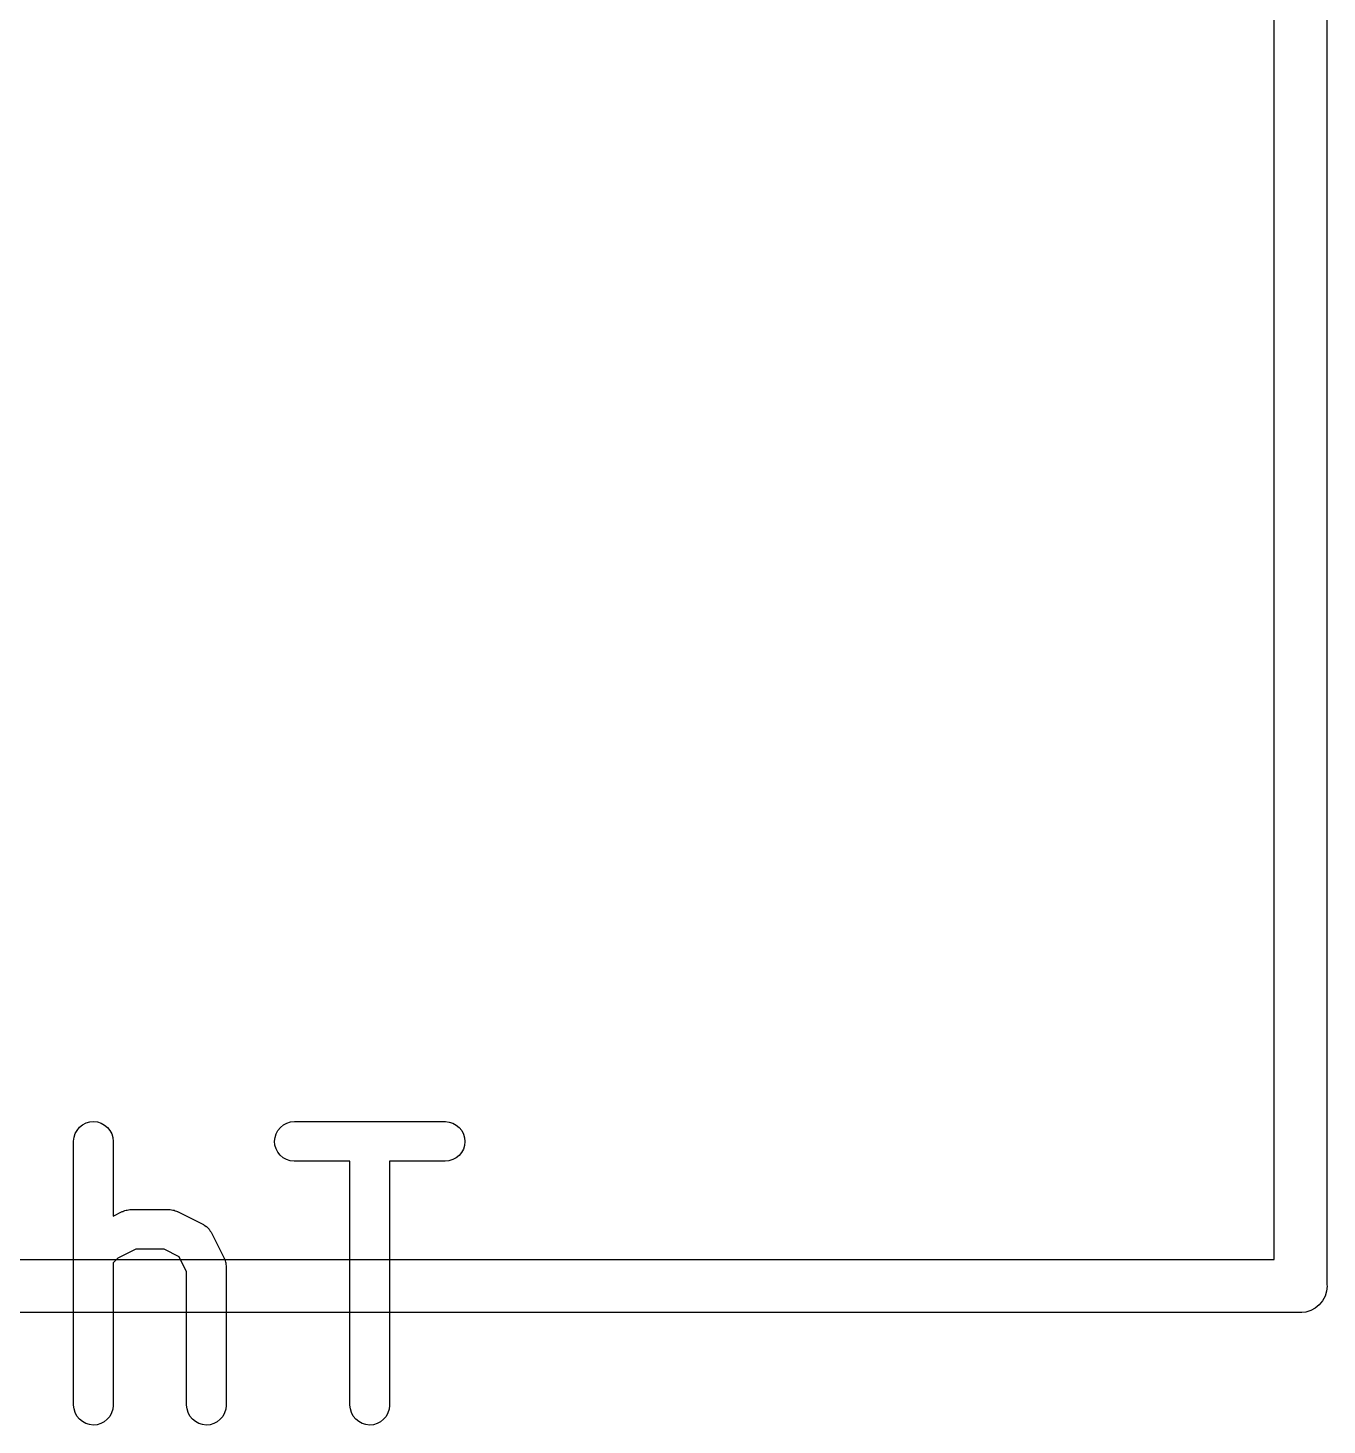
# Model space of a CAD drawing. Extents: x 18 to 40, y -182 to -6.
# Drawn here: x 34.68 to 39.6, y -182.29 to -177 of the extents above; entities that cross this region are included whole.
import ezdxf

# ---------------------------------------------------------------- set-up
doc = ezdxf.new("R2010")
doc.units = 0
doc.layers.add('BLACK', color=7, linetype='CONTINUOUS')

msp = doc.modelspace()

# ---------------------------------------------------------------- linework, layer by layer
at = {"layer": 'BLACK', "linetype": 'CONTINUOUS'}
for p, q in [((39.6004, -5.7732), (39.6004, -181.763)), ((39.4004, -181.668), (39.4004, -5.8683)), ((34.8962, -181.15), (34.9102, -181.146)), ((34.9102, -181.146), (34.9248, -181.145)), ((34.9248, -181.145), (34.9393, -181.146)), ((34.9393, -181.146), (34.9533, -181.151)), ((35.6576, -181.151), (35.6716, -181.146)), ((35.6716, -181.146), (35.6862, -181.145)), ((35.6862, -181.145), (36.2576, -181.145)), ((36.2576, -181.145), (36.2586, -181.145)), ((36.2586, -181.145), (36.2732, -181.147)), ((36.2732, -181.147), (36.2871, -181.151)), ((34.8509, -181.204), (34.8553, -181.19)), ((34.8553, -181.19), (34.8624, -181.178)), ((34.8624, -181.178), (34.8718, -181.166)), ((34.8718, -181.166), (34.8832, -181.157)), ((34.8832, -181.157), (34.8962, -181.15)), ((34.9533, -181.151), (34.9662, -181.158)), ((34.9662, -181.158), (34.9775, -181.167)), ((34.9775, -181.167), (34.9867, -181.178)), ((34.9867, -181.178), (34.9936, -181.191)), ((34.9936, -181.191), (34.9978, -181.205)), ((35.6127, -181.205), (35.617, -181.191)), ((35.617, -181.191), (35.624, -181.178)), ((35.624, -181.178), (35.6333, -181.167)), ((35.6333, -181.167), (35.6447, -181.157)), ((35.6447, -181.157), (35.6576, -181.151)), ((36.2871, -181.151), (36.3, -181.158)), ((36.3, -181.158), (36.3112, -181.167)), ((36.3112, -181.167), (36.3204, -181.179)), ((36.3204, -181.179), (36.3271, -181.192)), ((36.3271, -181.192), (36.3313, -181.206)), ((34.8493, -181.219), (34.8509, -181.204)), ((34.8493, -181.22), (34.8493, -181.219)), ((34.8493, -182.22), (34.8493, -181.22)), ((34.9978, -181.205), (34.9993, -181.22)), ((34.9993, -181.22), (34.9993, -181.503)), ((35.6112, -181.219), (35.6127, -181.205)), ((35.6125, -181.234), (35.6112, -181.219)), ((35.6166, -181.248), (35.6125, -181.234)), ((35.6234, -181.261), (35.6166, -181.248)), ((36.3267, -181.249), (36.3198, -181.262)), ((36.3311, -181.235), (36.3267, -181.249)), ((36.3326, -181.22), (36.3311, -181.235)), ((36.3313, -181.206), (36.3326, -181.22)), ((35.6326, -181.272), (35.6234, -181.261)), ((35.6438, -181.282), (35.6326, -181.272)), ((35.6566, -181.289), (35.6438, -181.282)), ((35.6706, -181.293), (35.6566, -181.289)), ((35.6851, -181.295), (35.6706, -181.293)), ((35.6862, -181.295), (35.6851, -181.295)), ((35.8969, -181.295), (35.6862, -181.295)), ((35.8969, -182.22), (35.8969, -181.295)), ((36.2576, -181.295), (36.0469, -181.295)), ((36.0469, -181.295), (36.0469, -182.22)), ((36.2722, -181.293), (36.2576, -181.295)), ((36.2862, -181.289), (36.2722, -181.293)), ((36.2991, -181.282), (36.2862, -181.289)), ((36.3104, -181.273), (36.2991, -181.282)), ((36.3198, -181.262), (36.3104, -181.273)), ((34.9993, -181.503), (35.0336, -181.486)), ((35.0336, -181.486), (35.0345, -181.486)), ((35.0345, -181.486), (35.0366, -181.485)), ((35.0366, -181.485), (35.0385, -181.484)), ((35.0385, -181.484), (35.0435, -181.482)), ((35.0435, -181.482), (35.0483, -181.481)), ((35.0483, -181.481), (35.0504, -181.48)), ((35.0504, -181.48), (35.0526, -181.48)), ((35.0526, -181.48), (35.0577, -181.479)), ((35.0577, -181.479), (35.0627, -181.478)), ((35.0627, -181.478), (35.0649, -181.478)), ((35.0649, -181.478), (35.0671, -181.478)), ((35.0671, -181.478), (35.21, -181.478)), ((35.21, -181.478), (35.211, -181.478)), ((35.211, -181.478), (35.2132, -181.478)), ((35.2132, -181.478), (35.2154, -181.478)), ((35.2154, -181.478), (35.2205, -181.479)), ((35.2205, -181.479), (35.2256, -181.48)), ((35.2256, -181.48), (35.2277, -181.481)), ((35.2277, -181.481), (35.2298, -181.481)), ((35.2298, -181.481), (35.2346, -181.483)), ((35.2346, -181.483), (35.2395, -181.484)), ((35.2395, -181.484), (35.2415, -181.485)), ((35.2415, -181.485), (35.2435, -181.486)), ((35.2435, -181.486), (35.3388, -181.534)), ((35.3388, -181.534), (35.3397, -181.534)), ((35.3397, -181.534), (35.3411, -181.535)), ((35.3411, -181.535), (35.3425, -181.536)), ((35.3425, -181.536), (35.3472, -181.539)), ((35.3472, -181.539), (35.352, -181.542)), ((35.352, -181.542), (35.3531, -181.543)), ((35.3531, -181.543), (35.3545, -181.544)), ((35.3545, -181.544), (35.3584, -181.548)), ((35.3584, -181.548), (35.3625, -181.552)), ((35.3625, -181.552), (35.3634, -181.554)), ((35.3634, -181.554), (35.3645, -181.555)), ((35.3645, -181.555), (35.3675, -181.56)), ((35.3675, -181.56), (35.3708, -181.564)), ((35.3708, -181.564), (35.3714, -181.566)), ((35.3714, -181.566), (35.3723, -181.567)), ((35.3723, -181.567), (35.4199, -181.663)), ((18.6004, -181.668), (39.4004, -181.668)), ((35.0163, -181.662), (34.9993, -181.68)), ((35.0848, -181.628), (35.0163, -181.662)), ((35.1923, -181.628), (35.0848, -181.628)), ((35.2493, -181.657), (35.1923, -181.628)), ((35.2778, -181.714), (35.2493, -181.657)), ((35.4199, -181.663), (35.4204, -181.663)), ((35.4204, -181.663), (35.4211, -181.666)), ((35.4211, -181.666), (35.4222, -181.667)), ((35.4222, -181.667), (35.4237, -181.672)), ((35.4237, -181.672), (35.4254, -181.677)), ((35.4254, -181.677), (35.4258, -181.679)), ((34.9993, -181.68), (34.9993, -182.22)), ((35.2778, -182.22), (35.2778, -181.714)), ((35.4258, -181.679), (35.4264, -181.682)), ((35.4264, -181.682), (35.4269, -181.687)), ((35.4269, -181.687), (35.4277, -181.692)), ((35.4277, -181.692), (35.4276, -181.694)), ((35.4276, -181.694), (35.4278, -181.696)), ((35.4278, -181.696), (35.4278, -182.22)), ((39.6009, -181.768), (39.5989, -181.788)), ((39.6004, -181.763), (39.6009, -181.768)), ((39.5839, -181.824), (39.5714, -181.839)), ((39.5932, -181.807), (39.5839, -181.824)), ((39.5989, -181.788), (39.5932, -181.807)), ((39.4955, -181.868), (18.5053, -181.868)), ((39.5004, -181.869), (39.4955, -181.868)), ((39.5053, -181.868), (39.5004, -181.869)), ((39.52, -181.867), (39.5053, -181.868)), ((39.5388, -181.861), (39.52, -181.867)), ((39.5562, -181.852), (39.5388, -181.861)), ((39.5714, -181.839), (39.5562, -181.852)), ((34.8507, -182.234), (34.8493, -182.22)), ((34.8549, -182.248), (34.8507, -182.234)), ((34.8618, -182.261), (34.8549, -182.248)), ((34.9932, -182.249), (34.9861, -182.262)), ((34.9976, -182.235), (34.9932, -182.249)), ((34.9993, -182.221), (34.9976, -182.235)), ((34.9993, -182.22), (34.9993, -182.221)), ((35.2793, -182.234), (35.2778, -182.22)), ((35.2835, -182.248), (35.2793, -182.234)), ((35.2904, -182.261), (35.2835, -182.248)), ((35.4218, -182.249), (35.4147, -182.262)), ((35.4262, -182.235), (35.4218, -182.249)), ((35.4278, -182.221), (35.4262, -182.235)), ((35.4278, -182.22), (35.4278, -182.221)), ((35.8983, -182.234), (35.8969, -182.22)), ((35.9025, -182.248), (35.8983, -182.234)), ((35.9094, -182.261), (35.9025, -182.248)), ((36.0408, -182.249), (36.0338, -182.262)), ((36.0452, -182.235), (36.0408, -182.249)), ((36.0469, -182.221), (36.0452, -182.235)), ((36.0469, -182.22), (36.0469, -182.221)), ((34.871, -182.273), (34.8618, -182.261)), ((34.8823, -182.282), (34.871, -182.273)), ((34.8952, -182.289), (34.8823, -182.282)), ((34.9092, -182.293), (34.8952, -182.289)), ((34.9237, -182.295), (34.9092, -182.293)), ((34.9383, -182.294), (34.9237, -182.295)), ((34.9524, -182.289), (34.9383, -182.294)), ((34.9653, -182.283), (34.9524, -182.289)), ((34.9767, -182.273), (34.9653, -182.283)), ((34.9861, -182.262), (34.9767, -182.273)), ((35.2996, -182.273), (35.2904, -182.261)), ((35.3109, -182.282), (35.2996, -182.273)), ((35.3238, -182.289), (35.3109, -182.282)), ((35.3378, -182.293), (35.3238, -182.289)), ((35.3523, -182.295), (35.3378, -182.293)), ((35.3669, -182.294), (35.3523, -182.295)), ((35.3809, -182.289), (35.3669, -182.294)), ((35.3939, -182.283), (35.3809, -182.289)), ((35.4053, -182.273), (35.3939, -182.283)), ((35.4147, -182.262), (35.4053, -182.273)), ((35.9187, -182.273), (35.9094, -182.261)), ((35.9299, -182.282), (35.9187, -182.273)), ((35.9428, -182.289), (35.9299, -182.282)), ((35.9568, -182.293), (35.9428, -182.289)), ((35.9714, -182.295), (35.9568, -182.293)), ((35.9859, -182.294), (35.9714, -182.295)), ((36, -182.289), (35.9859, -182.294)), ((36.0129, -182.283), (36, -182.289)), ((36.0244, -182.273), (36.0129, -182.283)), ((36.0338, -182.262), (36.0244, -182.273))]:
    msp.add_line(p, q, dxfattribs=at)

doc.saveas('drawing.dxf')
